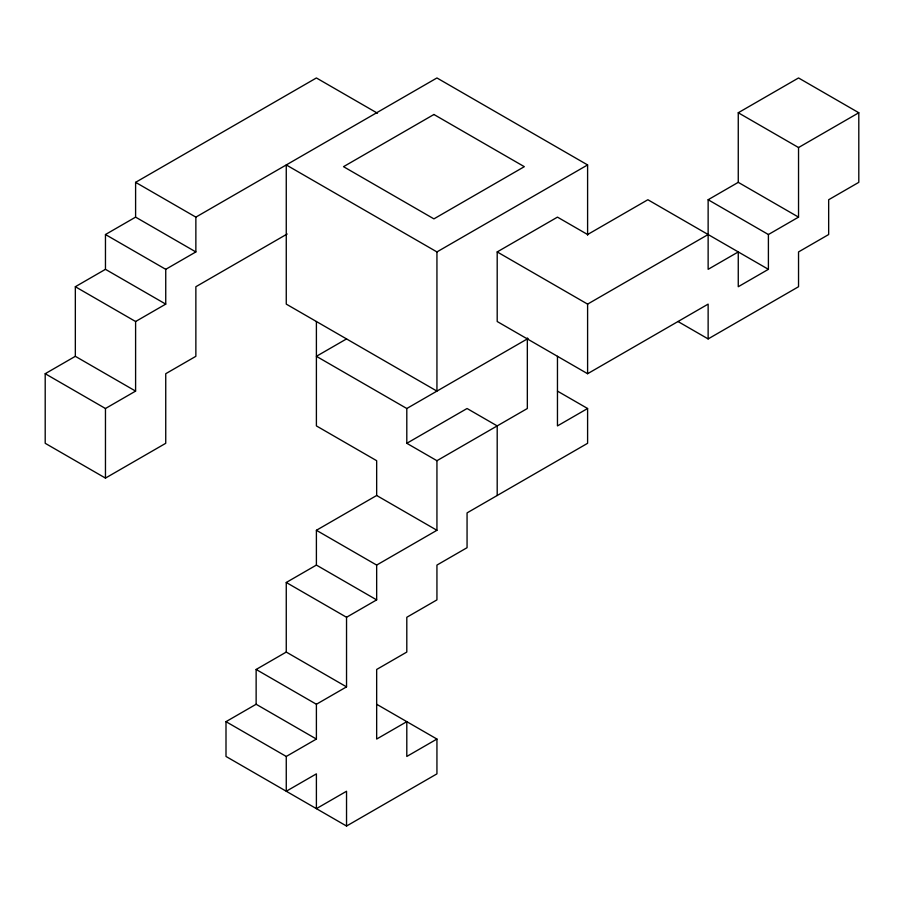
<?xml version="1.0" encoding="UTF-8"?>
<svg xmlns="http://www.w3.org/2000/svg" width="904" height="904" viewBox="0 0 904 904"><rect width="100%" height="100%" fill="white"/><g stroke="black" fill="none" stroke-linecap="round" stroke-linejoin="round"><path stroke-width="1.36" d="M587.6 235.232L587.6 164.935L436.937 77.959L195.863 217.129L195.863 251.933L135.6 217.129L135.6 182.337L316.4 77.959L377.476 113.215M105.463 234.531L165.737 269.324L165.737 304.117L105.463 269.324L105.463 234.531L135.6 217.129M75.337 286.726L135.6 321.519L135.6 391.104L75.337 356.312L75.337 286.726L105.463 269.324M165.737 269.324L195.863 251.933M287.178 234L195.863 286.726L195.863 356.312L165.737 373.714L165.737 443.299L105.463 478.092L45.2 443.299L45.2 373.714L75.337 356.312M135.6 321.519L165.737 304.117M45.2 373.714L105.463 408.506L135.6 391.104M436.937 251.922L436.937 391.104L286.263 304.117L286.263 164.935L436.937 251.922L587.6 164.935M346.537 338.921L316.4 356.312L406.8 408.506L528.06 338.491M678 321.519L708.137 338.921L708.137 304.117L587.6 373.714L497.2 321.519L497.2 251.922L557.463 217.129L587.6 234.531L647.863 199.739L768.4 269.324L768.4 234.531L708.137 199.739L708.137 269.324L738.263 251.933L738.263 286.726L768.4 269.324M858.8 112.751L798.537 147.544L798.537 217.129L738.263 182.337L738.263 112.751L798.537 77.959L858.8 112.751L858.8 182.337L828.663 199.739L828.663 234.531L798.537 251.933L798.537 286.726L708.137 338.921M708.137 199.739L738.263 182.337M497.2 251.922L587.6 304.117L708.137 234.531M406.8 408.506L406.8 443.299L467.063 408.506L497.2 425.908L497.2 495.494M768.4 234.531L798.537 217.129M436.937 530.286L376.663 565.079L376.663 599.883L316.4 565.079L316.4 530.286L376.663 495.494L436.937 530.286L436.937 460.701L406.8 443.299M436.937 460.701L527.337 408.506L527.337 337.972M286.263 582.481L346.537 617.274L346.537 686.87L286.263 652.066L286.263 582.481L316.4 565.079M256.137 704.261L256.137 669.468L316.4 704.261L316.4 739.054L256.137 704.261L226 721.663L226 756.456L346.537 826.041L436.937 773.858L436.937 739.054L406.8 756.456L406.8 721.663L376.663 739.054L376.663 669.468L406.8 652.066L406.8 617.274L436.937 599.883L436.937 565.079L467.063 547.688L467.063 512.896L587.6 443.299L587.6 408.506L557.463 425.908L557.463 356.312M256.137 669.468L286.263 652.066M346.537 617.274L376.663 599.883M316.4 704.261L346.537 686.87M226 721.663L286.263 756.456L316.4 739.054M738.263 112.751L798.537 147.544M557.463 391.116L587.6 408.506M135.6 182.337L195.863 217.129M316.4 530.286L376.663 565.079M376.663 704.261L436.937 739.054M587.6 304.117L587.6 373.714M376.663 495.494L376.663 460.701L316.4 425.908L316.4 321.519M346.537 826.041L346.537 791.249L316.4 808.651L316.4 773.858L286.263 791.249L286.263 756.456M105.463 408.506L105.463 478.092M433.92 114.492L343.52 166.675L433.92 218.87L524.32 166.675L433.92 114.492"/></g></svg>
